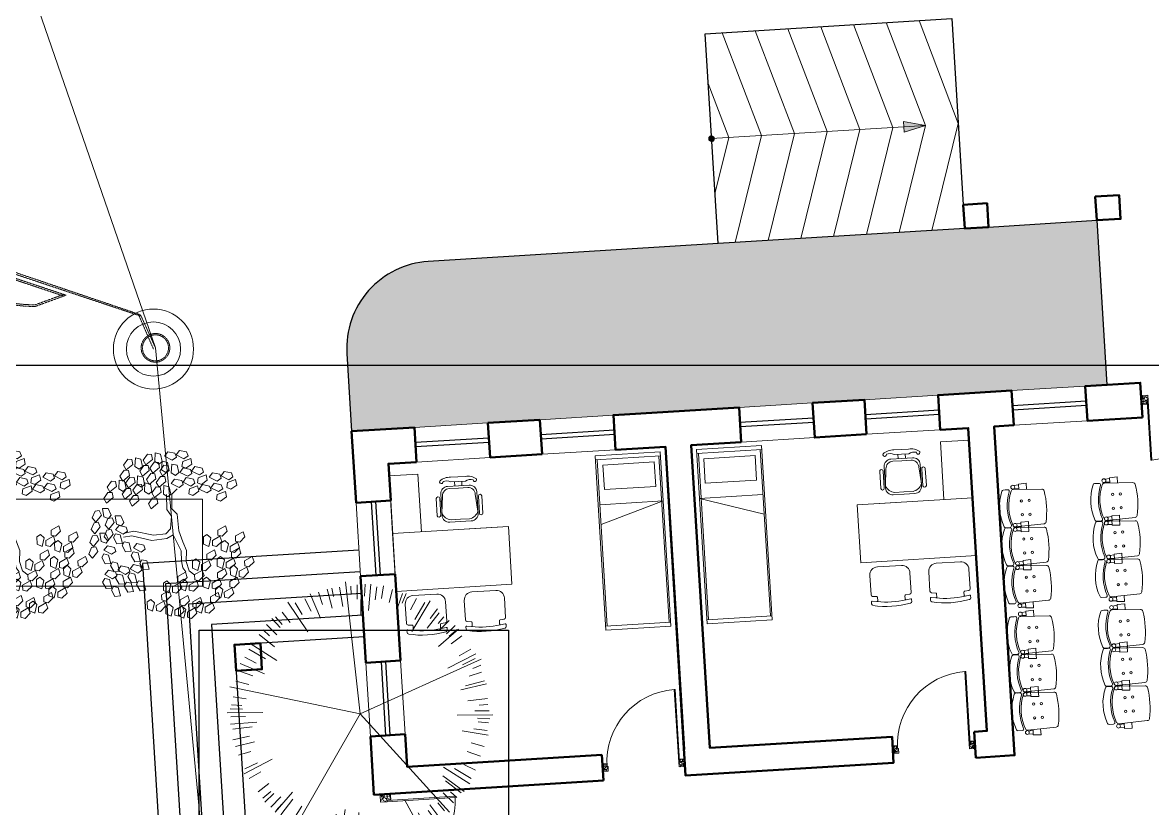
# Model space of a CAD drawing. Header units: millimetres. Extents: x 2402294 to 3337895, y 3394997 to 3969149.
# Drawn here: x 2491261 to 2504264, y 3461791 to 3470836 of the extents above; entities that cross this region are included whole.
import ezdxf

# ---------------------------------------------------------------- set-up
doc = ezdxf.new("R2010")
doc.units = ezdxf.units.MM
doc.header["$MEASUREMENT"] = 0
doc.linetypes.add('DASHED', pattern=[0.75, 0.5, -0.25])
doc.linetypes.add('HIDDEN', pattern=[0.375, 0.25, -0.125])
for name, color, linetype in [('2', 2, 'HIDDEN'), ('EP', 20, 'Continuous'), ('ups wire', 3, 'Continuous'), ('WALL', 12, 'Continuous')]:
    doc.layers.add(name, color=color, linetype=linetype)
for name, color, linetype, lineweight in [('Column-0.5', 14, 'Continuous', 50), ('Dimension-137.5', 86, 'Continuous', 13), ('door', 41, 'Continuous', 5), ('Door Opening-0.09', 253, 'Continuous', 9), ('electrical poles', 10, 'Continuous', 5), ('Furniture Hospital-0.09', 44, 'Continuous', 9), ('greenery', 82, 'Continuous', 5), ('hatch-1', 53, 'Continuous', 15), ('hidden lines', 205, 'DASHED', 5), ('landscape', 155, 'Continuous', 20), ('planters', 107, 'Continuous', 20), ('stairs', 6, 'Continuous', 25), ('trees', 104, 'Continuous', 9), ('WALL 0.2', 7, 'Continuous', 20), ('wall 0.4', 7, 'Continuous', 40), ('Wall-0.5', 7, 'Continuous', 50), ('WINDOW', 152, 'Continuous', 30)]:
    doc.layers.add(name, color=color, linetype=linetype, lineweight=lineweight)
doc.styles.add('arial.', font='arial.ttf')
doc.styles.get("Standard").update_dxf_attribs({"font": 'arial.ttf'})
doc.dimstyles.get("Standard").update_dxf_attribs({"dimtxt": 500, "dimasz": 100, "dimexe": 100, "dimexo": 200, "dimgap": 0.09, "dimtad": 0, "dimtoh": 1, "dimdec": 0, "dimzin": 0, "dimdsep": 46, "dimtxsty": 'Standard', "dimblk": 'DOT', "dimcen": 0, "dimclrd": 256, "dimclre": 256, "dimclrt": 256, "dimadec": 0, "dimazin": 0, "dimtfac": 1, "dimtdec": 0, "dimtofl": 0, "dimtmove": 0, "dimatfit": 3, "dimfxl": 1, "dimtolj": 1, "dimtzin": 0, "dimlwd": -1, "dimlwe": -1, "dimarcsym": 1})
pattern_1 = [(90, (342674.07, 10217.67), (-141.421356, 141.421356), [37.5, -245.342713]), (45, (342674.07, 10217.67), (-141.421356, 141.421356), [37.5, -162.5]), (135, (342674.07, 10217.67), (-141.421356, -141.421356), [37.5, -162.5])]

# ---------------------------------------------------------------- blocks, each defined once
blk = doc.blocks.new('PLANT-48-flat-7-flat-1-flat-1-flat-1')
at = {"layer": 'greenery', "ltscale": 5}
for p, q in [((-200, 1439), (-163, 1215)), ((36, -19), (-133, 1501)), ((-71, 1452), (-65, 1353)), ((1, 1467), (3, 1301)), ((46, 1119), (49, 1481)), ((93, 1475), (88, 1334)), ((134, 1169), (159, 1473)), ((229, 1443), (209, 1292)), ((306, 1454), (284, 1307)), ((-599, 1306), (-528, 1161)), ((-421, 1080), (-540, 1361)), ((-443, 1380), (-398, 1239)), ((-343, 1414), (-286, 1196)), ((-290, 1428), (-269, 1331)), ((411, 1410), (371, 1261)), ((524, 1367), (471, 1214)), ((567, 1364), (522, 1254)), ((686, 1309), (618, 1178)), ((-565, 924), (-794, 1266)), ((-709, 1257), (-632, 1123)), ((630, 928), (841, 1281)), ((781, 1262), (667, 1068)), ((926, 1191), (843, 1077)), ((-980, 1078), (-884, 975)), ((-936, 1099), (-859, 1008)), ((-861, 1152), (-768, 1030)), ((947, 1143), (807, 965)), ((1000, 1097), (934, 1022)), ((1062, 1056), (946, 938)), ((-1080, 946), (-1005, 880)), ((-1039, 1007), (-921, 891)), ((939, 756), (1169, 955)), ((1132, 997), (1030, 901)), ((1154, 953), (1062, 876)), ((-923, 594), (-1228, 789)), ((-1126, 892), (-948, 753)), ((1206, 878), (1085, 785)), ((-1245, 726), (-1051, 613)), ((1046, 505), (1367, 672)), ((1311, 726), (1177, 649)), ((-1064, 442), (-1345, 559)), ((-1292, 632), (-1161, 564)), ((36, -19), (1429, 611)), ((1361, 616), (1215, 545)), ((1427, 539), (1334, 504)), ((-1350, 470), (-1197, 417)), ((1435, 460), (1293, 415)), ((36, -19), (-1462, 291)), ((-1393, 356), (-1244, 317)), ((1196, 255), (1492, 325)), ((1468, 360), (1250, 303)), ((-1426, 175), (-1275, 155)), ((1502, 159), (1277, 131)), ((-1458, 38), (-1317, 34)), ((-1442, 85), (-1323, 75)), ((1521, 16), (1356, 14)), ((1506, 88), (1407, 82)), ((-1082, -4), (-1494, -7)), ((-1151, -114), (-1454, -140)), ((-1450, -53), (-1284, -52)), ((36, -19), (-722, -1347)), ((36, -19), (1065, -1150)), ((1154, -33), (1565, -30)), ((1529, -76), (1389, -71)), ((1513, -122), (1394, -112)), ((-1430, -196), (-1205, -168)), ((1210, -215), (1511, -264)), ((1498, -212), (1346, -192)), ((-1430, -320), (-1237, -276)), ((-1397, -397), (-1179, -340)), ((1464, -394), (1315, -354)), ((-1363, -497), (-1222, -453)), ((1421, -507), (1268, -454)), ((-975, -543), (-1296, -709)), ((-1289, -653), (-1144, -583)), ((995, -632), (1300, -827)), ((1316, -764), (1122, -650)), ((1364, -669), (1232, -601)), ((-1240, -764), (-1106, -686)), ((990, -732), (1234, -915)), ((-1135, -916), (-1013, -823)), ((1198, -930), (1019, -790)), ((-1082, -990), (-991, -913)), ((-1061, -1035), (-958, -938)), ((-990, -1093), (-874, -975)), ((-742, -922), (-941, -1153)), ((-875, -1181), (-736, -1002)), ((550, -1012), (747, -1373)), ((1110, -1045), (992, -929)), ((1151, -983), (1077, -917)), ((-929, -1134), (-863, -1060)), ((-754, -1272), (-634, -1082)), ((-137, -1121), (-192, -1529)), ((20, -1157), (15, -1518)), ((781, -1294), (703, -1160)), ((902, -1238), (821, -1134)), ((932, -1189), (840, -1068)), ((1007, -1137), (930, -1045)), ((-615, -1347), (-547, -1215)), ((-453, -1404), (-400, -1251)), ((-340, -1447), (-300, -1298)), ((-240, -1176), (-309, -1473)), ((213, -1485), (185, -1260)), ((414, -1451), (357, -1233)), ((514, -1418), (470, -1276)), ((670, -1344), (600, -1198)), ((-158, -1481), (-138, -1329)), ((-68, -1496), (-58, -1377)), ((-21, -1512), (-17, -1372)), ((70, -1504), (69, -1339)), ((142, -1489), (136, -1390)), ((314, -1481), (288, -1331)), ((587, -1417), (542, -1314))]:
    blk.add_line(p, q, dxfattribs=at)
blk = doc.blocks.new('z_98')
at = {"color": 3, "linetype": 'Continuous', "lineweight": 5}
for p, q in [((-283.2, 404.3), (-250.4, 431.2)), ((-279.9, 379.9), (-283.2, 404.3)), ((-221.2, 417), (-250.6, 376)), ((-250.4, 431.2), (-221.2, 417)), ((-219.5, 428.9), (-186.7, 455.8)), ((-216.1, 404.5), (-219.5, 428.9)), ((-186.9, 400.7), (-216.1, 404.5)), ((-157.5, 441.6), (-186.9, 400.7)), ((-186.7, 455.8), (-157.5, 441.6)), ((-158.3, 378.5), (-125.5, 405.4)), ((-125.5, 405.4), (-96.3, 391.1)), ((-286.6, 358.5), (-236.6, 364.9)), ((-277.1, 327.5), (-286.6, 358.5)), ((-250.6, 376), (-279.9, 379.9)), ((-236.6, 364.9), (-219.5, 340.9)), ((-219.5, 340.9), (-235.1, 321.8)), ((-222, 353.8), (-189.2, 380.7)), ((-218.7, 329.4), (-222, 353.8)), ((-189.4, 325.5), (-218.7, 329.4)), ((-160, 366.5), (-189.4, 325.5)), ((-189.2, 380.7), (-160, 366.5)), ((-158.5, 321.1), (-125.7, 348)), ((-154.9, 354), (-158.3, 378.5)), ((-125.7, 350.2), (-154.9, 354)), ((-96.5, 333.7), (-125.9, 292.8)), ((-96.3, 391.1), (-125.7, 350.2)), ((-125.7, 348), (-96.5, 333.7)), ((-94.8, 345.7), (-61.9, 372.6)), ((-91.4, 321.3), (-94.8, 345.7)), ((-32.7, 358.4), (-62.2, 317.4)), ((-61.9, 372.6), (-32.7, 358.4)), ((-417.4, 281.5), (-388.4, 296.2)), ((-415.9, 239.1), (-417.4, 281.5)), ((-388.4, 296.2), (-373.6, 248)), ((-339.7, 273.2), (-306.9, 300.1)), ((-336.4, 248.7), (-339.7, 273.2)), ((-277.7, 285.8), (-307.1, 244.9)), ((-306.9, 300.1), (-277.7, 285.8)), ((-235.1, 321.8), (-277.1, 327.5)), ((-276, 297.8), (-243.1, 324.7)), ((-272.6, 273.4), (-276, 297.8)), ((-243.4, 269.5), (-272.6, 273.4)), ((-214, 310.5), (-243.4, 269.5)), ((-243.1, 324.7), (-214, 310.5)), ((-225.4, 308.1), (-175.4, 314.5)), ((-215.9, 277), (-225.4, 308.1)), ((-173.9, 271.4), (-215.9, 277)), ((-175.4, 314.5), (-158.3, 290.5)), ((-158.3, 290.5), (-173.9, 271.4)), ((-161.9, 275.3), (-111.9, 281.7)), ((-152.4, 244.3), (-161.9, 275.3)), ((-155.2, 296.6), (-158.5, 321.1)), ((-125.9, 292.8), (-155.2, 296.6)), ((-111.9, 281.7), (-94.8, 257.7)), ((-62.2, 317.4), (-91.4, 321.3)), ((-436.3, 215.9), (-407.3, 230.5)), ((-434.8, 173.5), (-436.3, 215.9)), ((-394.4, 227), (-415.9, 239.1)), ((-407.3, 230.5), (-392.5, 182.3)), ((-373.6, 248), (-394.4, 227)), ((-343.1, 227.4), (-293.1, 233.8)), ((-333.6, 196.3), (-343.1, 227.4)), ((-307.1, 244.9), (-336.4, 248.7)), ((-293.1, 233.8), (-276, 209.8)), ((-276, 209.8), (-291.6, 190.7)), ((-184.3, 200), (-151.5, 226.9)), ((-181, 175.6), (-184.3, 200)), ((-110.3, 238.6), (-152.4, 244.3)), ((-122.3, 212.7), (-151.8, 171.7)), ((-151.5, 226.9), (-122.3, 212.7)), ((-120.6, 224.7), (-87.8, 251.6)), ((-117.3, 200.2), (-120.6, 224.7)), ((-88.1, 196.4), (-117.3, 200.2)), ((-94.8, 257.7), (-110.3, 238.6)), ((-58.6, 237.3), (-88.1, 196.4)), ((-87.8, 251.6), (-58.6, 237.3)), ((-455.1, 142.8), (-426.1, 157.5)), ((-453.5, 100.4), (-455.1, 142.8)), ((-413.3, 161.4), (-434.8, 173.5)), ((-426.1, 157.5), (-411.3, 109.2)), ((-392.5, 182.3), (-413.3, 161.4)), ((-400.4, 143.1), (-375.2, 186.8)), ((-369.9, 131.9), (-400.4, 143.1)), ((-375.2, 186.8), (-345.8, 185.9)), ((-370.4, 155.4), (-341.4, 170.1)), ((-368.8, 113), (-370.4, 155.4)), ((-340, 161.9), (-369.9, 131.9)), ((-345.8, 185.9), (-340, 161.9)), ((-341.4, 170.1), (-326.6, 121.9)), ((-291.6, 190.7), (-333.6, 196.3)), ((-318.5, 139.5), (-285.7, 166.4)), ((-315.2, 115.1), (-318.5, 139.5)), ((-256.5, 152.2), (-285.9, 111.3)), ((-285.7, 166.4), (-256.5, 152.2)), ((-254.8, 164.2), (-222, 191.1)), ((-251.5, 139.8), (-254.8, 164.2)), ((-222.2, 135.9), (-251.5, 139.8)), ((-192.8, 176.9), (-222.2, 135.9)), ((-222, 191.1), (-192.8, 176.9)), ((-187.8, 154.3), (-137.8, 160.7)), ((-178.3, 123.2), (-187.8, 154.3)), ((-151.8, 171.7), (-181, 175.6)), ((-137.8, 160.7), (-120.6, 136.7)), ((-120.6, 136.7), (-136.2, 117.6)), ((-474, 77.2), (-445, 91.8)), ((-472.4, 34.8), (-474, 77.2)), ((-432, 88.3), (-453.5, 100.4)), ((-445, 91.8), (-430.2, 43.6)), ((-411.3, 109.2), (-432, 88.3)), ((-389.3, 89.8), (-360.3, 104.4)), ((-387.7, 47.4), (-389.3, 89.8)), ((-347.3, 100.9), (-368.8, 113)), ((-360.3, 104.4), (-345.5, 56.2)), ((-326.6, 121.9), (-347.3, 100.9)), ((-321.9, 93.8), (-271.9, 100.2)), ((-312.4, 62.7), (-321.9, 93.8)), ((-285.9, 111.3), (-315.2, 115.1)), ((-271.9, 100.2), (-254.8, 76.2)), ((-254.8, 76.2), (-270.4, 57.1)), ((-136.2, 117.6), (-178.3, 123.2)), ((-450.9, 22.6), (-472.4, 34.8)), ((-430.2, 43.6), (-450.9, 22.6)), ((-438, 4.4), (-412.9, 48.1)), ((-407.6, -6.8), (-438, 4.4)), ((-412.9, 48.1), (-383.4, 47.2)), ((-377.6, 23.2), (-407.6, -6.8)), ((-366.3, 35.3), (-387.7, 47.4)), ((-383.4, 47.2), (-377.6, 23.2)), ((-345.5, 56.2), (-366.3, 35.3)), ((-353.3, 17), (-328.2, 60.7)), ((-322.9, 5.8), (-353.3, 17)), ((-328.2, 60.7), (-298.7, 59.8)), ((-292.9, 35.8), (-322.9, 5.8)), ((-270.4, 57.1), (-312.4, 62.7)), ((-298.7, 59.8), (-292.9, 35.8)), ((-452.7, -52.7), (-427.5, -32.3)), ((-442.3, -93.9), (-452.7, -52.7)), ((-427.5, -32.3), (-402.9, -76.3)), ((-457.4, -120.9), (-432.1, -100.5)), ((-446.9, -162), (-457.4, -120.9)), ((-418.7, -101.2), (-442.3, -93.9)), ((-432.1, -100.5), (-407.5, -144.5)), ((-402.9, -76.3), (-418.7, -101.2)), ((-391.5, -136.4), (-362.5, -131.1)), ((-362.5, -131.1), (-351.8, -153.3)), ((-361, -113.2), (-335.7, -92.8)), ((-350.5, -154.3), (-361, -113.2)), ((-335.7, -92.8), (-311.1, -136.8)), ((-306.9, -90.5), (-281.6, -70.1)), ((-296.4, -131.6), (-306.9, -90.5)), ((-281.6, -70.1), (-257, -114.1)), ((-257, -114.1), (-272.8, -139)), ((-423.3, -169.3), (-446.9, -162)), ((-407.5, -144.5), (-423.3, -169.3)), ((-410.4, -206.6), (-385.2, -186.1)), ((-406.8, -184.5), (-391.5, -136.4)), ((-374.7, -189), (-406.8, -184.5)), ((-385.2, -186.1), (-360.5, -230.1)), ((-351.8, -153.3), (-374.7, -189)), ((-365.6, -181.4), (-340.4, -160.9)), ((-355.1, -222.5), (-365.6, -181.4)), ((-326.9, -161.6), (-350.5, -154.3)), ((-340.4, -160.9), (-315.7, -204.9)), ((-311.1, -136.8), (-326.9, -161.6)), ((-315.1, -245), (-299.7, -196.9)), ((-311.5, -158.7), (-286.2, -138.3)), ((-301, -199.8), (-311.5, -158.7)), ((-299.7, -196.9), (-270.7, -191.5)), ((-272.8, -139), (-296.4, -131.6)), ((-286.2, -138.3), (-261.6, -182.3)), ((-261.6, -182.3), (-277.4, -207.1)), ((-270.7, -191.5), (-260, -213.8)), ((-261, -222.3), (-245.6, -174.2)), ((-415, -274.7), (-389.8, -254.3)), ((-399.9, -247.7), (-410.4, -206.6)), ((-376.4, -255), (-399.9, -247.7)), ((-389.8, -254.3), (-365.1, -298.3)), ((-360.5, -230.1), (-376.4, -255)), ((-331.6, -229.8), (-355.1, -222.5)), ((-315.7, -204.9), (-331.6, -229.8)), ((-282.9, -249.5), (-315.1, -245)), ((-313.9, -274.6), (-288.7, -254.2)), ((-277.4, -207.1), (-301, -199.8)), ((-288.7, -254.2), (-264, -298.2)), ((-260, -213.8), (-282.9, -249.5)), ((-228.8, -226.8), (-261, -222.3)), ((-259.8, -244.4), (-234.6, -223.9)), ((-249.3, -285.5), (-259.8, -244.4)), ((-404.5, -315.8), (-415, -274.7)), ((-381, -323.2), (-404.5, -315.8)), ((-365.1, -298.3), (-381, -323.2)), ((-364.5, -338.3), (-349.2, -290.3)), ((-349.2, -290.3), (-320.2, -284.9)), ((-309.4, -307.1), (-332.3, -342.8)), ((-320.2, -284.9), (-309.4, -307.1)), ((-318.6, -342.8), (-293.3, -322.3)), ((-303.5, -315.7), (-313.9, -274.6)), ((-279.9, -323), (-303.5, -315.7)), ((-293.3, -322.3), (-268.7, -366.3)), ((-264, -298.2), (-279.9, -323)), ((-264.4, -312.5), (-239.2, -292.1)), ((-253.9, -353.6), (-264.4, -312.5)), ((-332.3, -342.8), (-364.5, -338.3)), ((-308.1, -383.9), (-318.6, -342.8)), ((-284.5, -391.2), (-308.1, -383.9)), ((-268.7, -366.3), (-284.5, -391.2)), ((-268, -406.4), (-252.7, -358.3)), ((-230.4, -360.9), (-253.9, -353.6)), ((-235.9, -410.9), (-268, -406.4))]:
    blk.add_line(p, q, dxfattribs=at)
at = {"color": 2, "linetype": 'Continuous', "lineweight": 5}
for p, q in [((-0.5, 417), (15.7, 456.2)), ((13.9, 397), (-0.5, 417)), ((41.5, 407.4), (13.9, 397)), ((15.7, 456.2), (48.2, 457.4)), ((48.2, 457.4), (41.5, 407.4)), ((55.8, 418.1), (67.1, 445.4)), ((87.8, 379.2), (55.8, 418.1)), ((67.1, 445.4), (91.5, 442.3)), ((109.1, 403.7), (87.8, 379.2)), ((91.5, 442.3), (109.1, 403.7)), ((110.1, 404.5), (126.3, 443.6)), ((124.5, 384.5), (110.1, 404.5)), ((152.1, 394.9), (124.5, 384.5)), ((126.3, 443.6), (158.8, 444.9)), ((158.8, 444.9), (152.1, 394.9)), ((166.4, 405.6), (177.7, 432.8)), ((198.5, 366.6), (166.4, 405.6)), ((177.7, 432.8), (202.2, 429.8)), ((183, 389.3), (199.3, 428.5)), ((199.3, 428.5), (231.7, 429.7)), ((202.2, 429.8), (219.7, 391.2)), ((231.7, 429.7), (225.1, 379.7)), ((239.4, 390.4), (250.6, 417.7)), ((250.6, 417.7), (275.1, 414.6)), ((275.1, 414.6), (292.6, 376)), ((63.3, 350.2), (74.5, 377.5)), ((95.3, 311.2), (63.3, 350.2)), ((74.5, 377.5), (99, 374.4)), ((116.5, 335.8), (95.3, 311.2)), ((99, 374.4), (116.5, 335.8)), ((173.9, 337.7), (185.1, 364.9)), ((205.9, 298.7), (173.9, 337.7)), ((197.5, 369.3), (183, 389.3)), ((185.1, 364.9), (209.6, 361.9)), ((225.1, 379.7), (197.5, 369.3)), ((219.7, 391.2), (198.5, 366.6)), ((209.6, 361.9), (227.1, 323.2)), ((271.4, 351.4), (239.4, 390.4)), ((246.8, 322.5), (258, 349.8)), ((258, 349.8), (282.5, 346.7)), ((268.4, 325.2), (284.7, 364.4)), ((292.6, 376), (271.4, 351.4)), ((282.5, 346.7), (300.1, 308.1)), ((284.7, 364.4), (317.1, 365.6)), ((317.1, 365.6), (310.4, 315.6)), ((324.7, 326.3), (336, 353.6)), ((336, 353.6), (360.5, 350.5)), ((360.5, 350.5), (378, 311.9)), ((48.9, 283.4), (65.2, 322.6)), ((63.3, 263.4), (48.9, 283.4)), ((90.9, 273.8), (63.3, 263.4)), ((65.2, 322.6), (97.6, 323.8)), ((97.6, 323.8), (90.9, 273.8)), ((105.3, 284.5), (116.5, 311.8)), ((137.3, 245.5), (105.3, 284.5)), ((116.5, 311.8), (141, 308.7)), ((136, 238), (152.2, 277.2)), ((158.5, 270.1), (137.3, 245.5)), ((141, 308.7), (158.5, 270.1)), ((152.2, 277.2), (184.7, 278.4)), ((184.7, 278.4), (178, 228.4)), ((192.3, 239.2), (203.6, 266.4)), ((203.6, 266.4), (228, 263.4)), ((227.1, 323.2), (205.9, 298.7)), ((228, 263.4), (245.6, 224.7)), ((278.8, 283.5), (246.8, 322.5)), ((282.8, 305.2), (268.4, 325.2)), ((300.1, 308.1), (278.8, 283.5)), ((310.4, 315.6), (282.8, 305.2)), ((356.8, 287.4), (324.7, 326.3)), ((332.2, 258.4), (343.4, 285.7)), ((343.4, 285.7), (367.9, 282.6)), ((378, 311.9), (356.8, 287.4)), ((367.9, 282.6), (385.4, 244)), ((112.7, 216.6), (123.9, 243.9)), ((144.7, 177.6), (112.7, 216.6)), ((123.9, 243.9), (148.4, 240.8)), ((150.4, 218.1), (136, 238)), ((165.9, 202.2), (144.7, 177.6)), ((148.4, 240.8), (165.9, 202.2)), ((178, 228.4), (150.4, 218.1)), ((224.3, 200.2), (192.3, 239.2)), ((199.8, 171.2), (211, 198.5)), ((211, 198.5), (235.5, 195.4)), ((245.6, 224.7), (224.3, 200.2)), ((256, 180), (272.2, 219.2)), ((272.2, 219.2), (304.7, 220.4)), ((304.7, 220.4), (298, 170.5)), ((312.3, 181.2), (323.6, 208.4)), ((323.6, 208.4), (348, 205.4)), ((364.2, 219.4), (332.2, 258.4)), ((341.1, 202.6), (357.4, 241.8)), ((355.6, 182.6), (341.1, 202.6)), ((348, 205.4), (365.6, 166.7)), ((357.4, 241.8), (389.9, 243)), ((385.4, 244), (364.2, 219.4)), ((389.9, 243), (383.2, 193)), ((397.5, 203.7), (408.7, 231)), ((429.5, 164.8), (397.5, 203.7)), ((408.7, 231), (433.2, 227.9)), ((433.2, 227.9), (450.8, 189.3)), ((101.2, 126), (122.4, 158.8)), ((122.4, 158.8), (145.9, 174)), ((127.1, 118.5), (162.4, 161.3)), ((159.5, 101.9), (175.8, 141)), ((162.4, 161.3), (202.4, 174)), ((175.8, 141), (208.2, 142.3)), ((231.8, 132.3), (199.8, 171.2)), ((253, 156.8), (231.8, 132.3)), ((235.5, 195.4), (253, 156.8)), ((270.4, 160.1), (256, 180)), ((298, 170.5), (270.4, 160.1)), ((344.3, 142.2), (312.3, 181.2)), ((319.8, 113.2), (331, 140.5)), ((331, 140.5), (355.5, 137.4)), ((365.6, 166.7), (344.3, 142.2)), ((355.5, 137.4), (373, 98.8)), ((383.2, 193), (355.6, 182.6)), ((404.9, 135.8), (416.2, 163.1)), ((436.9, 96.8), (404.9, 135.8)), ((416.2, 163.1), (440.7, 160)), ((450.8, 189.3), (429.5, 164.8)), ((440.7, 160), (458.2, 121.4)), ((215.9, 103), (227.1, 130.3)), ((227.1, 130.3), (251.6, 127.2)), ((394.6, 98.2), (427.1, 99.4)), ((458.2, 121.4), (436.9, 96.8))]:
    blk.add_line(p, q, dxfattribs=at)
at = {"color": 92, "linetype": 'Continuous', "lineweight": 5}
for p, q in [((208.2, 142.3), (201.6, 92.3)), ((174, 81.9), (159.5, 101.9)), ((201.6, 92.3), (174, 81.9)), ((247.9, 64), (215.9, 103)), ((269.1, 88.6), (247.9, 64)), ((251.6, 127.2), (269.1, 88.6)), ((288.9, 38.8), (305.2, 78)), ((305.2, 78), (337.6, 79.2)), ((351.8, 74.3), (319.8, 113.2)), ((337.6, 79.2), (331, 29.3)), ((345.3, 40), (356.5, 67.2)), ((373, 98.8), (351.8, 74.3)), ((356.5, 67.2), (381, 64.2)), ((378.4, 59), (394.6, 98.2)), ((427.1, 99.4), (420.4, 49.4)), ((434.7, 60.1), (446, 87.4)), ((446, 87.4), (470.4, 84.3)), ((470.4, 84.3), (488, 45.7)), ((223.3, 35.1), (234.5, 62.3)), ((255.3, -3.9), (223.3, 35.1)), ((234.5, 62.3), (259, 59.3)), ((276.6, 20.6), (255.3, -3.9)), ((259, 59.3), (276.6, 20.6)), ((303.4, 18.9), (288.9, 38.8)), ((331, 29.3), (303.4, 18.9)), ((377.3, 1), (345.3, 40)), ((398.5, 25.5), (377.3, 1)), ((392.8, 39), (378.4, 59)), ((381, 64.2), (398.5, 25.5)), ((420.4, 49.4), (392.8, 39)), ((466.7, 21.1), (434.7, 60.1)), ((442.2, -7.8), (453.4, 19.5)), ((453.4, 19.5), (477.9, 16.4)), ((488, 45.7), (466.7, 21.1)), ((477.9, 16.4), (495.4, -22.2)), ((168.9, -52), (185.2, -12.8)), ((183.4, -71.9), (168.9, -52)), ((211, -61.5), (183.4, -71.9)), ((185.2, -12.8), (217.6, -11.5)), ((217.6, -11.5), (211, -61.5)), ((225.3, -50.8), (236.5, -23.6)), ((257.3, -89.8), (225.3, -50.8)), ((236.5, -23.6), (261, -26.6)), ((278.5, -65.3), (257.3, -89.8)), ((261, -26.6), (278.5, -65.3)), ((277.1, -57), (293.4, -17.8)), ((291.6, -77), (277.1, -57)), ((293.4, -17.8), (325.9, -16.6)), ((325.9, -16.6), (319.2, -66.6)), ((333.5, -55.9), (344.7, -28.6)), ((365.5, -94.8), (333.5, -55.9)), ((344.7, -28.6), (369.2, -31.7)), ((352.7, -28), (364, -0.7)), ((384.7, -66.9), (352.7, -28)), ((364, -0.7), (388.4, -3.8)), ((369.2, -31.7), (386.8, -70.3)), ((406, -42.4), (384.7, -66.9)), ((388.4, -3.8), (406, -42.4)), ((474.2, -46.8), (442.2, -7.8)), ((495.4, -22.2), (474.2, -46.8)), ((-198.6, -115.8), (-173.4, -95.3)), ((-188.1, -156.9), (-198.6, -115.8)), ((-173.4, -95.3), (-148.7, -139.3)), ((232.7, -118.7), (243.9, -91.5)), ((264.7, -157.7), (232.7, -118.7)), ((243.9, -91.5), (268.4, -94.5)), ((268.4, -94.5), (286, -133.2)), ((319.2, -66.6), (291.6, -77)), ((340.9, -123.8), (352.2, -96.5)), ((372.9, -162.8), (340.9, -123.8)), ((352.2, -96.5), (376.6, -99.6)), ((386.8, -70.3), (365.5, -94.8)), ((376.6, -99.6), (394.2, -138.2)), ((-245.6, -174.2), (-216.6, -168.9)), ((-205.9, -191.1), (-228.8, -226.8)), ((-216.6, -168.9), (-205.9, -191.1)), ((-203.2, -183.9), (-178, -163.5)), ((-192.8, -225), (-203.2, -183.9)), ((-164.6, -164.2), (-188.1, -156.9)), ((-178, -163.5), (-153.3, -207.5)), ((-148.7, -139.3), (-164.6, -164.2)), ((-137.4, -199.5), (-108.4, -194.1)), ((-108.4, -194.1), (-97.7, -216.3)), ((286, -133.2), (264.7, -157.7)), ((394.2, -138.2), (372.9, -162.8)), ((-234.6, -223.9), (-209.9, -267.9)), ((-200.9, -249.4), (-175.7, -228.9)), ((-190.5, -290.5), (-200.9, -249.4)), ((-169.2, -232.4), (-192.8, -225)), ((-175.7, -228.9), (-151.1, -272.9)), ((-153.3, -207.5), (-169.2, -232.4)), ((-152.7, -247.5), (-137.4, -199.5)), ((-120.6, -252), (-152.7, -247.5)), ((-97.7, -216.3), (-120.6, -252)), ((-6.9, -283.5), (-0.1, -254.8)), ((-0.1, -254.8), (24.6, -254)), ((24.6, -254), (48, -289.4)), ((-225.8, -292.8), (-249.3, -285.5)), ((-239.2, -292.1), (-214.5, -336.1)), ((-209.9, -267.9), (-225.8, -292.8)), ((-213.9, -376.1), (-198.6, -328)), ((-205.6, -317.6), (-180.3, -297.1)), ((-195.1, -358.7), (-205.6, -317.6)), ((-198.6, -328), (-169.6, -322.7)), ((-166.9, -297.8), (-190.5, -290.5)), ((-180.3, -297.1), (-155.7, -341.1)), ((-169.6, -322.7), (-158.9, -344.9)), ((-151.1, -272.9), (-166.9, -297.8)), ((-139.7, -333.1), (-110.7, -327.7)), ((-116.7, -274.4), (-66.5, -269.6)), ((-108.2, -305.7), (-116.7, -274.4)), ((-110.7, -327.7), (-100, -349.9)), ((-66.4, -312.7), (-108.2, -305.7)), ((-66.5, -269.6), (-50.2, -294.1)), ((-50.2, -294.1), (-66.4, -312.7)), ((-56.2, -306.1), (-6, -301.4)), ((-47.7, -337.5), (-56.2, -306.1)), ((30.9, -317), (-6.9, -283.5)), ((-6, -301.4), (10.3, -325.9)), ((10.3, -325.9), (-5.9, -344.5)), ((48, -289.4), (30.9, -317)), ((45.7, -302.1), (95.9, -297.3)), ((54.2, -333.4), (45.7, -302.1)), ((95.9, -297.3), (112.2, -321.9)), ((112.2, -321.9), (96, -340.4)), ((155.5, -311.2), (162.3, -282.5)), ((193.2, -344.7), (155.5, -311.2)), ((162.3, -282.5), (186.9, -281.7)), ((186.9, -281.7), (210.3, -317.1)), ((210.3, -317.1), (193.2, -344.7)), ((-252.7, -358.3), (-223.7, -352.9)), ((-213, -375.1), (-235.9, -410.9)), ((-214.5, -336.1), (-230.4, -360.9)), ((-223.7, -352.9), (-213, -375.1)), ((-181.8, -380.6), (-213.9, -376.1)), ((-171.5, -366), (-195.1, -358.7)), ((-158.9, -344.9), (-181.8, -380.6)), ((-155.7, -341.1), (-171.5, -366)), ((-155.1, -381.1), (-139.7, -333.1)), ((-122.9, -385.6), (-155.1, -381.1)), ((-100, -349.9), (-122.9, -385.6)), ((-101, -417.1), (-94.2, -388.4)), ((-94.2, -388.4), (-69.6, -387.6)), ((-93.1, -352.5), (-42.9, -347.7)), ((-84.7, -383.8), (-93.1, -352.5)), ((-42.8, -390.9), (-84.7, -383.8)), ((-69.6, -387.6), (-46.2, -423)), ((-5.9, -344.5), (-47.7, -337.5)), ((-42.9, -347.7), (-26.6, -372.3)), ((-26.6, -372.3), (-42.8, -390.9)), ((-32.7, -384.3), (17.5, -379.5)), ((-24.2, -415.6), (-32.7, -384.3)), ((16.7, -361.6), (23.5, -332.9)), ((54.4, -395.1), (16.7, -361.6)), ((17.5, -379.5), (33.9, -404)), ((23.5, -332.9), (48.1, -332.1)), ((48.1, -332.1), (71.5, -367.5)), ((96, -340.4), (54.2, -333.4)), ((71.5, -367.5), (54.4, -395.1)), ((76.3, -387.8), (126.5, -383)), ((84.8, -419.1), (76.3, -387.8)), ((106.1, -333.9), (156.4, -329.1)), ((114.6, -365.2), (106.1, -333.9)), ((156.5, -372.2), (114.6, -365.2)), ((126.5, -383), (142.8, -407.6)), ((156.4, -329.1), (172.7, -353.6)), ((172.7, -353.6), (156.5, -372.2)), ((186.1, -396.9), (192.9, -368.2)), ((192.9, -368.2), (217.5, -367.4)), ((217.5, -367.4), (240.9, -402.8)), ((-210.8, -408), (-160.6, -403.2)), ((-202.3, -439.3), (-210.8, -408)), ((-160.5, -446.3), (-202.3, -439.3)), ((-160.6, -403.2), (-144.3, -427.8)), ((-144.3, -427.8), (-160.5, -446.3)), ((-150.3, -439.8), (-100.1, -435)), ((-141.9, -471.1), (-150.3, -439.8)), ((-63.3, -450.6), (-101, -417.1)), ((-100.1, -435), (-83.8, -459.5)), ((-83.8, -459.5), (-100, -478.1)), ((-46.2, -423), (-63.3, -450.6)), ((17.7, -422.6), (-24.2, -415.6)), ((33.9, -404), (17.7, -422.6)), ((126.6, -426.2), (84.8, -419.1)), ((142.8, -407.6), (126.6, -426.2)), ((136.8, -419.6), (187, -414.8)), ((145.3, -450.9), (136.8, -419.6)), ((187.1, -457.9), (145.3, -450.9)), ((223.8, -430.4), (186.1, -396.9)), ((187, -414.8), (203.3, -439.3)), ((203.3, -439.3), (187.1, -457.9)), ((240.9, -402.8), (223.8, -430.4)), ((-100, -478.1), (-141.9, -471.1))]:
    blk.add_line(p, q, dxfattribs=at)
at = {"color": 33, "linetype": 'Continuous', "lineweight": 5}
for p, q in [((-221.2, 63), (-265.9, 93.3)), ((-221.2, 90.7), (-263.6, 116)), ((-103.5, 75.6), (-221.2, 90.7)), ((-25.9, 32.8), (-103.5, 75.6)), ((0, 0), (77.7, 70.6)), ((77.7, 70.6), (101.2, 126)), ((105.9, 58), (127.1, 118.5)), ((-105.9, 42.8), (-221.2, 63)), ((-42.3, 10.1), (-105.9, 42.8)), ((-25.9, -27.8), (-42.3, 10.1)), ((0, 0), (-25.9, 32.8)), ((23.5, -32.8), (68.3, 17.6)), ((68.3, 17.6), (105.9, 58)), ((-25.9, -27.8), (-47, -98.4)), ((23.5, -32.8), (-21.2, -121.1)), ((-87.1, -123.6), (-120, -204.3)), ((-47, -98.4), (-87.1, -123.6)), ((-21.2, -121.1), (-61.2, -138.7)), ((-61.2, -138.7), (-91.8, -216.8)), ((-91.8, -216.8), (-73, -257.2))]:
    blk.add_line(p, q, dxfattribs=at)
blk = doc.blocks.new("4'D")
at = {"layer": 'door', "ltscale": 80}
for points in [[(2565.72, 150.96), (2563.62, 150.96), (2563.62, 150.56), (2563.22, 150.56), (2563.22, 148.02), (2563.62, 148.02), (2563.62, 147.63), (2565.32, 147.63), (2565.32, 148.89), (2565.72, 148.89)], [(2608.73, 150.96), (2610.82, 150.96), (2610.82, 150.56), (2611.22, 150.56), (2611.22, 148.02), (2610.82, 148.02), (2610.82, 147.63), (2609.13, 147.63), (2609.13, 148.89), (2608.73, 148.89)]]:
    blk.add_lwpolyline(points, close=True, dxfattribs=at)
at = {"layer": 'door'}
for points in [[(2565.72, 148.89), (2565.72, 126.99), (2565.32, 126.99), (2565.32, 148.89)], [(2608.73, 148.89), (2608.73, 126.99), (2609.13, 126.99), (2609.13, 148.89)]]:
    blk.add_lwpolyline(points, dxfattribs=at)
at = {"layer": 'Door Opening-0.09', "ltscale": 80}
for centre, start, end in [((2565.32, 148.89), 271.0457, 1.0457), ((2609.13, 148.89), 178.9543, 268.9543)]:
    blk.add_arc(centre, 21.9, start, end, dxfattribs=at)
at = {"layer": 'hidden lines'}
for centre, radius, start, end in [((2563.55, 151.38), 1.65, 258.6475, 345.2319), ((2563.91, 150.96), 2.27, 252.4671, 323.2418), ((2555.03, 147.88), 9, 358.3986, 17.3158), ((2561.09, 147.64), 3.87, 359.7899, 48.9675), ((2563.57, 147.81), 2.75, 38.4681, 88.9527), ((2610.87, 147.81), 2.75, 91.0473, 141.5319), ((2610.54, 150.96), 2.27, 216.7582, 287.5329), ((2610.9, 151.38), 1.65, 194.7681, 281.3525), ((2613.36, 147.64), 3.87, 131.0325, 180.2101), ((2619.42, 147.88), 9, 162.6842, 181.6014), ((2564.22, 150.34), 2.57, 256.4652, 295.1802), ((2610.22, 150.34), 2.57, 244.8198, 283.5348)]:
    blk.add_arc(centre, radius, start, end, dxfattribs=at)
blk = doc.blocks.new('d1')
at = {"layer": 'door'}
for p, q in [((2442.75, 10745.72), (2408.32, 10745.72)), ((2442.75, 10746.15), (2408.33, 10746.15)), ((2408.33, 10746.15), (2408.33, 10745.72))]:
    blk.add_line(p, q, dxfattribs=at)
at = {"layer": 'door', "ltscale": 80}
for points in [[(2445, 10779.7), (2445, 10781.99), (2444.56, 10781.99), (2444.56, 10782.43), (2441.8, 10782.43), (2441.8, 10781.99), (2441.36, 10781.99), (2441.36, 10780.14), (2442.75, 10780.14), (2442.75, 10779.7)], [(2445, 10746.15), (2445, 10743.87), (2444.56, 10743.87), (2444.56, 10743.43), (2441.8, 10743.43), (2441.8, 10743.87), (2441.36, 10743.87), (2441.36, 10745.72), (2442.75, 10745.72), (2442.75, 10746.15)]]:
    blk.add_lwpolyline(points, close=True, dxfattribs=at)
at = {"layer": 'Door Opening-0.09', "ltscale": 80}
blk.add_arc((2442.75, 10745.72), 34.42, 90, 179.274, dxfattribs=at)
at = {"layer": 'hidden lines'}
for centre, radius, start, end in [((2445.01, 10781.68), 2.48, 162.4671, 233.2418), ((2445.46, 10782.07), 1.81, 168.6475, 255.2319), ((2441.64, 10791.37), 9.82, 268.3986, 287.3158), ((2441.38, 10784.76), 4.22, 269.7899, 318.9675), ((2444.33, 10781.34), 2.81, 166.4652, 205.1802), ((2441.57, 10782.05), 3, 308.4681, 358.9527), ((2441.38, 10741.1), 4.22, 41.0325, 90.2101), ((2444.33, 10744.52), 2.81, 154.8198, 193.5348), ((2445.01, 10744.18), 2.48, 126.7582, 197.5329), ((2441.57, 10743.81), 3, 1.0473, 51.5319), ((2445.46, 10743.79), 1.81, 104.7681, 191.3525), ((2441.64, 10734.49), 9.82, 72.6842, 91.6014)]:
    blk.add_arc(centre, radius, start, end, dxfattribs=at)
blk = doc.blocks.new('BANCAS')
at = {"layer": 'Furniture Hospital-0.09'}
for p, q in [((-0.236, -0.247), (-0.314, -0.247)), ((-0.309, -0.347), (-0.314, -0.247)), ((0.314, -0.25), (0.236, -0.25)), ((0.309, -0.35), (0.314, -0.25)), ((-0.241, -0.347), (-0.309, -0.347)), ((-0.294, -0.405), (-0.3, -0.347)), ((-0.256, -0.405), (-0.25, -0.347)), ((0.309, -0.35), (0.241, -0.35)), ((0.256, -0.409), (0.25, -0.35)), ((0.294, -0.409), (0.3, -0.35))]:
    blk.add_line(p, q, dxfattribs=at)
blk.add_lwpolyline([(0.227, -0.048, 0.346546), (0.203, -0.019, 0.095695), (-0.203, -0.019, 0.346546), (-0.227, -0.048), (-0.244, -0.417, 0.318973), (-0.225, -0.447, 0.193005), (0.225, -0.447, 0.318973), (0.244, -0.417)], format="xyb", close=True, dxfattribs=at)
blk.add_lwpolyline([(-0.245, -0.522), (-0.245, -0.489, -0.522832), (-0.218, -0.471, 0.18), (0.218, -0.471, -0.522832), (0.245, -0.489), (0.245, -0.547, -0.306573), (0.232, -0.565, -0.192782), (-0.232, -0.565, -0.306573), (-0.245, -0.547), (-0.245, -0.504)], format="xyb", dxfattribs=at)
for centre, radius in [((-0.09, -0.22), 0.015), ((0.09, -0.22), 0.015), ((-0.275, -0.422), 0.025), ((-0.09, -0.32), 0.015), ((0.09, -0.32), 0.015), ((0.275, -0.425), 0.025)]:
    blk.add_circle(centre, radius, dxfattribs=at)
blk = doc.blocks.new('A$C72AE6952')
at = {"ltscale": 20, "xscale": 800, "yscale": 800, "zscale": 800, "row_count": 1, "column_count": 3, "row_spacing": 0, "column_spacing": 440.0000000000001}
blk.add_blockref('BANCAS', (-440, 0), dxfattribs=at)
blk = doc.blocks.new('small bed')
at = {"layer": 'Furniture Hospital-0.09'}
for p, q in [((4385.24, -21.21), (4385.24, -48.21)), ((4457.58, -21.21), (4385.24, -21.21)), ((4386.91, -21.21), (4386.91, -48.21)), ((4455.92, -21.88), (4386.91, -21.88)), ((4413.73, -21.88), (4405.57, -48.21)), ((4405.57, -48.21), (4405.57, -21.88)), ((4455.92, -48.21), (4455.92, -21.21)), ((4457.58, -48.21), (4457.58, -21.21)), ((4457.58, -21.21), (4457.58, -48.21)), ((4389.24, -24.16), (4389.24, -45.46)), ((4399.43, -24.16), (4389.24, -24.16)), ((4399.38, -45.46), (4399.43, -24.16)), ((4399.38, -45.46), (4389.24, -45.46)), ((4385.24, -48.21), (4457.58, -48.21)), ((4386.91, -47.54), (4455.92, -47.54))]:
    blk.add_line(p, q, dxfattribs=at)
blk = doc.blocks.new('BCHAIR')
at = {"layer": 'Furniture Hospital-0.09'}
for p, q in [((-0.15, 0), (0.15, 0)), ((-0.25, -0.1), (-0.25, -0.342)), ((0.25, -0.1), (0.25, -0.342)), ((-0.179, -0.369), (-0.232, -0.362)), ((-0.17, -0.379), (-0.17, -0.419)), ((0.17, -0.379), (0.17, -0.419)), ((0.179, -0.369), (0.232, -0.362)), ((-0.25, -0.431), (-0.25, -0.454)), ((-0.239, -0.421), (-0.181, -0.429)), ((0.239, -0.421), (0.181, -0.429)), ((0.25, -0.431), (0.25, -0.454))]:
    blk.add_line(p, q, dxfattribs=at)
for centre, radius, start, end in [((-0.15, -0.1), 0.1, 90, 180), ((0.15, -0.1), 0.1, 360, 90), ((-0.23, -0.342), 0.02, 180, 262.875), ((-0.18, -0.419), 0.01, 262.875, 0), ((-0.18, -0.379), 0.01, 0, 82.875), ((0.18, -0.379), 0.01, 97.125, 180), ((0.18, -0.419), 0.01, 180, 277.125), ((0.23, -0.342), 0.02, 277.125, 360), ((-0.24, -0.431), 0.01, 82.875, 180), ((-0.23, -0.454), 0.02, 180, 257.4986), ((0, 0.583), 1.083, 257.4986, 282.5014), ((0, 0.594), 1.039, 259.9886, 280.0345), ((0.23, -0.454), 0.02, 282.5014, 0), ((0.24, -0.431), 0.01, 0, 97.125)]:
    blk.add_arc(centre, radius, start, end, dxfattribs=at)
blk = doc.blocks.new('desk 1')
at = {"layer": 'Furniture Hospital-0.09'}
for p, q in [((4505.24, 47.79), (4457.21, 47.79)), ((4457.21, 47.79), (4457.21, 23.79)), ((4505.24, 23.79), (4505.24, 47.79)), ((4457.21, 23.79), (4505.24, 23.79)), ((4473.47, 23.79), (4457.21, 23.79)), ((4493.25, -0.21), (4493.25, 23.79)), ((4505.24, 23.79), (4505.24, -0.21)), ((4467.4, 17.57), (4467.39, 10.49)), ((4468.84, 17.57), (4468.82, 10.49)), ((4484.89, 17.53), (4484.87, 10.45)), ((4486.33, 17.53), (4486.31, 10.45)), ((4475.34, 5.67), (4475.34, 3.92)), ((4478.33, 5.66), (4478.33, 3.91)), ((4505.24, -0.21), (4493.25, -0.21))]:
    blk.add_line(p, q, dxfattribs=at)
for points in [[(4476.87, 20.54), (4472.39, 20.55, 0.414214), (4469.4, 17.57), (4469.38, 8.61, 0.418376), (4472.36, 5.68), (4476.84, 5.67)], [(4476.87, 19.6), (4473.06, 19.61, 0.28028), (4469.4, 16.63), (4470.05, 9.58, 0.418376), (4473.03, 6.65), (4476.84, 6.64)], [(4476.87, 20.54), (4481.35, 20.53, -0.414214), (4484.33, 17.53), (4484.31, 8.58, -0.418376), (4481.32, 5.66), (4476.84, 5.67)], [(4476.87, 19.6), (4480.68, 19.59, -0.28028), (4484.33, 16.59), (4483.64, 9.55, -0.418376), (4480.65, 6.63), (4476.84, 6.64)], [(4469.24, 3.3, 0.207066), (4473.77, 1.99), (4476.83, 1.98)], [(4470.59, 3.57, 0.214578), (4473.77, 3.92), (4476.83, 3.92)], [(4483.07, 3.54, -0.214578), (4479.9, 3.91), (4476.83, 3.92)], [(4484.43, 3.27, -0.207066), (4479.88, 1.98), (4476.83, 1.98)]]:
    blk.add_lwpolyline(points, format="xyb", dxfattribs=at)
for centre, radius, start, end in [((4468.12, 17.57), 0.719, 359.8702, 179.8702), ((4485.61, 17.4), 0.73, 10.4483, 169.5122), ((4468.1, 10.49), 0.719, 179.8702, 359.8702), ((4485.59, 10.45), 0.719, 179.8702, 359.8702), ((4469.87, 3.67), 0.73, 352.3354, 210.0474), ((4483.8, 3.64), 0.73, 329.693, 187.4051)]:
    blk.add_arc(centre, radius, start, end, dxfattribs=at)
at = {"layer": 'Furniture Hospital-0.09', "color": 8, "linetype": 'Continuous', "yscale": 33.33473999999999, "zscale": 33.33473999999999, "rotation": 180}
for p, xscale in [((4468.99, 49.93), -33.33473999999999), ((4493.46, 49.93), 33.33473999999999)]:
    blk.add_blockref('BCHAIR', p, dxfattribs=dict(at, xscale=xscale))
blk = doc.blocks.new('_Dot')
at = {"color": 0, "linetype": 'ByBlock', "lineweight": -2}
blk.add_line((-0.5, 0), (-1, 0), dxfattribs=at)
at = {"color": 0, "linetype": 'ByBlock', "lineweight": -3, "const_width": 0.5}
blk.add_lwpolyline([(-0.25, 0, 1), (0.25, 0, 1)], format="xyb", close=True, dxfattribs=at)
blk = doc.blocks.new('DM')
at = {"ltscale": 400}
blk.add_solid([(-1, 0.25), (0, 0), (-1, -0.25)], dxfattribs=at)
at = {"layer": 'trees', "ltscale": 400}
for p, q in [((-1, 0.25), (-1, -0.25)), ((0, 0), (-1, 0.25)), ((-1, -0.25), (0, 0)), ((-1, 0), (0, 0))]:
    blk.add_line(p, q, dxfattribs=at)
blk = doc.blocks.new('streetlight')
at = {"layer": '2', "lineweight": 0}
for p, q in [((-2439, 1148), (-2462, 1084)), ((-2462, 1084), (-1029, 606)), ((-2386, 852), (-2462, 1084)), ((-2455, 1062), (-1057, 596)), ((-2447, 1125), (-165, 365)), ((-2368, 858), (-2440, 1077)), ((-172, 381), (-2439, 1148)), ((-1057, 616), (-1383, 496)), ((-1029, 606), (-1380, 478)), ((-23, -14), (-198, 390)), ((0, 0), (-172, 381))]:
    blk.add_line(p, q, dxfattribs=at)
for radius in [165, 150]:
    blk.add_circle((0, 0), radius, dxfattribs=at)
for radius, end in [(1482, 270.8306), (1463, 270.7082)]:
    blk.add_arc((-1401, 1959), radius, 228.3571, end, dxfattribs=at)
at = {"layer": 'electrical poles', "lineweight": 0, "ltscale": 3}
for radius in [461, 312]:
    blk.add_circle((-23, -14), radius, dxfattribs=at)
blk = doc.blocks.new('oldblk')
at = {"layer": 'Dimension-137.5', "ltscale": 5}
h = blk.add_hatch(dxfattribs=at)
h.set_pattern_fill('ACET-2D-ACET-2D-ACET-2D-ANSI31', color=256)
h.set_pattern_definition([(45, (357300.64935, -34505.46576), (-0.0883883476483, 0.0883883476483), [])])
edge = h.paths.add_edge_path()
edge.add_arc((2480539, 4302364), 31.9, 0, 360)
at = {"layer": 'greenery', "lineweight": 0}
h = blk.add_hatch(dxfattribs=at)
h.set_pattern_fill('GRASS', color=256, scale=200)
h.set_pattern_definition(pattern_1)
h.paths.add_polyline_path([(2494423, 4310077), (2494423, 4313918, 0.467658), (2493716, 4314508), (2493762, 4313765), (2493814, 4312919), (2493923, 4311150), (2491707, 4311014), (2490860, 4310962), (2490262, 4310925), (2490288, 4310501), (2490340, 4309655), (2490386, 4308907), (2489589, 4308858), (2488742, 4308806), (2488045, 4308763), (2487198, 4308711), (2486775, 4308685), (2486892, 4306792), (2488162, 4306870), (2488436, 4306887), (2489183, 4306933), (2491608, 4307083, 0.396311)])
h.paths.add_polyline_path([(2485851, 4294295), (2486907, 4294295), (2486907, 4294874), (2485851, 4294874)], flags=9)
h.paths.add_polyline_path([(2492158, 4294917), (2493673, 4294917), (2493673, 4295496), (2492158, 4295496)], flags=9)
h.paths.add_polyline_path([(2479507, 4293896), (2481022, 4293896), (2481022, 4294475), (2479507, 4294475)], flags=9)
h.paths.add_polyline_path([(2486446, 4290708), (2488372, 4290708), (2488372, 4291288), (2486446, 4291287)], flags=9)
h.paths.add_polyline_path([(2493815, 4292670), (2495035, 4292670), (2495035, 4293250), (2493815, 4293250)], flags=9)
h.paths.add_polyline_path([(2478176, 4291206), (2479783, 4291206), (2479783, 4291785), (2478176, 4291785)], flags=9)
h.paths.add_polyline_path([(2481818, 4291488), (2482911, 4291488), (2482911, 4292067), (2481818, 4292067)], flags=9)
h.paths.add_polyline_path([(2490098, 4292513), (2491338, 4292513), (2491338, 4293092), (2490098, 4293092)], flags=9)
h.paths.add_polyline_path([(2477806, 4296068), (2479046, 4296068), (2479046, 4296648), (2477806, 4296648)], flags=9)
h.paths.add_polyline_path([(2492890, 4297971), (2494130, 4297971), (2494130, 4298550), (2492890, 4298550)], flags=9)
h.paths.add_polyline_path([(2489878, 4297000), (2491118, 4297000), (2491118, 4297579), (2489878, 4297579)], flags=9)
h.paths.add_polyline_path([(2481253, 4296076), (2482493, 4296076), (2482493, 4296655), (2481253, 4296655)], flags=9)
h.paths.add_polyline_path([(2485949, 4296945), (2486820, 4296945), (2486820, 4297941), (2485949, 4297941)], flags=9)
h = blk.add_hatch(dxfattribs=at)
h.set_pattern_fill('GRASS', color=256, scale=200)
h.set_pattern_definition(pattern_1)
h.paths.add_polyline_path([(2490145, 4299843), (2490717, 4299878), (2491564, 4299930), (2492984, 4300017), (2493831, 4300070), (2494403, 4300105), (2495250, 4300157), (2495997, 4300203), (2495973, 4300599, 0.414214), (2494384, 4302004), (2491597, 4301832), (2491597, 4301832), (2488758, 4301657), (2488484, 4301640), (2487239, 4301564), (2487355, 4299671), (2487604, 4299686), (2488451, 4299738), (2489298, 4299790)])
h.paths.add_polyline_path([(2484972, 4301424), (2483727, 4301347), (2483453, 4301330), (2480614, 4301156), (2477278, 4300950, 0.414214), (2476342, 4299891), (2476397, 4298996), (2477119, 4299040), (2477966, 4299093), (2478563, 4299129), (2479410, 4299182), (2480855, 4299270), (2481702, 4299323), (2482299, 4299359), (2483146, 4299412), (2483993, 4299464), (2484840, 4299516), (2485089, 4299531)])
at = {"layer": 'Column-0.5', "ltscale": 5}
for points in [[(2483436, 4301604), (2483710, 4301621), (2483727, 4301347), (2483453, 4301330)], [(2484955, 4301698), (2485229, 4301715), (2485246, 4301441), (2484972, 4301424)], [(2475347, 4296556), (2475048, 4296538), (2475066, 4296239), (2475365, 4296257)]]:
    blk.add_lwpolyline(points, close=True, dxfattribs=at)
at = {"layer": 'Dimension-137.5', "ltscale": 5}
blk.add_circle((2480539, 4302364), 31.9, dxfattribs=at)
at = {"layer": 'hatch-1', "color": 4, "lineweight": 0, "ltscale": 5}
for points in [[(2482172, 4303677), (2482624, 4302492), (2482321, 4301261)], [(2482549, 4303700), (2483001, 4302515), (2482698, 4301284)], [(2482927, 4303723), (2483378, 4302538), (2483076, 4301307)], [(2480663, 4303584), (2481115, 4302399), (2480812, 4301168)], [(2481040, 4303607), (2481492, 4302422), (2481189, 4301191)], [(2481418, 4303630), (2481869, 4302445), (2481566, 4301214)], [(2481795, 4303653), (2482247, 4302469), (2481944, 4301238)], [(2480500, 4302998), (2480737, 4302376), (2480578, 4301729)]]:
    blk.add_lwpolyline(points, dxfattribs=at)
at = {"layer": 'landscape', "lineweight": 30, "ltscale": 5}
blk.add_lwpolyline([(2480614, 4301156), (2477278, 4300950, 0.414214), (2476342, 4299891), (2476397, 4298996)], format="xyb", dxfattribs=at)
at = {"layer": 'stairs', "ltscale": 5}
blk.add_lwpolyline([(2483304, 4303746), (2483436, 4301604), (2483453, 4301330), (2480614, 4301156), (2480465, 4303571)], close=True, dxfattribs=at)
for points in [[(2483727, 4301347), (2484972, 4301424), (2485089, 4299531)], [(2476481, 4297626), (2473990, 4297473), (2474431, 4290325), (2476921, 4290478)], [(2476496, 4297377), (2474255, 4297239), (2474664, 4290589), (2476906, 4290727)], [(2476512, 4297128), (2474519, 4297005), (2474898, 4290854), (2476891, 4290976)], [(2476527, 4296879), (2474784, 4296772), (2475132, 4291118), (2476875, 4291225)], [(2476542, 4296630), (2475048, 4296538), (2475366, 4291382), (2476860, 4291474)]]:
    blk.add_lwpolyline(points, dxfattribs=at)
at = {"layer": 'WALL'}
for points in [[(2478563, 4299129), (2477966, 4299093)], [(2480282, 4299235), (2479410, 4299182)], [(2477119, 4299040), (2476397, 4298996), (2476447, 4298174)], [(2480521, 4295350), (2480306, 4298837)], [(2476499, 4297327), (2476561, 4296331)], [(2480241, 4295033), (2480540, 4295051)]]:
    blk.add_lwpolyline(points, dxfattribs=at)
at = {"layer": 'WALL 0.2', "ltscale": 5}
for p, q in [((2484840, 4299516), (2483993, 4299464)), ((2483146, 4299412), (2482299, 4299359)), ((2481702, 4299323), (2480855, 4299270)), ((2479410, 4299182), (2478563, 4299129)), ((2477966, 4299093), (2477119, 4299040)), ((2483171, 4299013), (2482324, 4298961)), ((2484864, 4299117), (2484017, 4299065)), ((2481726, 4298924), (2480879, 4298872)), ((2479435, 4298783), (2478588, 4298731)), ((2477990, 4298694), (2477143, 4298642)), ((2476499, 4297327), (2476447, 4298174)), ((2476846, 4298199), (2476898, 4297352)), ((2476613, 4295484), (2476561, 4296331)), ((2476959, 4296356), (2477011, 4295509))]:
    blk.add_line(p, q, dxfattribs=at)
at = {"layer": 'Wall-0.5', "ltscale": 5}
for p, q in [((2478563, 4299129), (2478588, 4298731)), ((2477119, 4299040), (2477143, 4298642)), ((2477966, 4299093), (2477990, 4298694)), ((2476447, 4298174), (2476846, 4298199)), ((2476499, 4297327), (2476898, 4297352)), ((2476561, 4296331), (2476959, 4296356)), ((2476613, 4295484), (2477011, 4295509)), ((2483582, 4295238), (2483563, 4295537)), ((2479276, 4295273), (2479294, 4294974))]:
    blk.add_line(p, q, dxfattribs=at)
for points in [[(2485498, 4299156), (2484864, 4299117), (2484840, 4299516), (2485473, 4299555), (2485498, 4299156)], [(2483582, 4295238), (2484026, 4295266), (2483793, 4299051), (2484017, 4299065), (2483993, 4299464), (2483146, 4299412), (2483171, 4299013), (2483494, 4299033), (2483709, 4295546), (2483563, 4295537)], [(2480222, 4295332), (2480008, 4298818), (2479435, 4298783), (2479410, 4299182), (2480855, 4299270), (2480879, 4298872), (2480306, 4298837), (2480521, 4295350), (2482617, 4295479), (2482635, 4295180), (2480241, 4295033), (2480008, 4298818)], [(2482324, 4298961), (2481726, 4298924), (2481702, 4299323), (2482299, 4299359), (2482324, 4298961)], [(2477966, 4299093), (2478563, 4299129)], [(2476447, 4298174), (2476397, 4298996), (2477119, 4299040)], [(2477143, 4298642), (2476820, 4298622), (2476846, 4298199)], [(2478588, 4298731), (2477990, 4298694)], [(2476561, 4296331), (2476499, 4297327)], [(2476898, 4297352), (2476959, 4296356)], [(2476613, 4295484), (2476654, 4294812), (2479294, 4294974)], [(2476654, 4294812), (2476613, 4295484)], [(2477011, 4295509), (2477034, 4295135), (2479276, 4295273)]]:
    blk.add_lwpolyline(points, dxfattribs=at)
at = {"layer": 'WINDOW', "ltscale": 5}
for p, q in [((2484850, 4299342), (2484004, 4299289)), ((2484853, 4299292), (2484007, 4299240)), ((2481712, 4299148), (2480865, 4299096)), ((2483157, 4299237), (2482310, 4299185)), ((2483160, 4299187), (2482313, 4299135)), ((2479421, 4299007), (2478574, 4298955)), ((2481715, 4299098), (2480869, 4299046)), ((2477976, 4298918), (2477130, 4298866)), ((2477980, 4298868), (2477133, 4298816)), ((2479424, 4298957), (2478577, 4298905)), ((2476622, 4298185), (2476674, 4297338)), ((2476671, 4298188), (2476724, 4297341)), ((2476735, 4296342), (2476787, 4295495)), ((2476785, 4296345), (2476837, 4295498))]:
    blk.add_line(p, q, dxfattribs=at)
at = {"layer": 'Door Opening-0.09'}
for name, p, xscale, yscale, zscale, rotation in [("4'D", (2567219, 4299715), -31.25000000000548, 31.25000000000547, 31.25000000000547, 3.524069458322598), ('d1', (2740631, 4370732), -24.31291310736936, 24.31291310736936, 24.31291310736935, 93.52406945829534), ('d1', (2737287, 4370526), -24.31291310736936, 24.31291310736936, 24.31291310736935, 93.52406945829534), ("4'D", (2487887, 4201663), 35.86954450215104, 35.86954450215104, 35.86954450215104, 93.52406945830691)]:
    blk.add_blockref(name, p, dxfattribs=dict(at, xscale=xscale, yscale=yscale, zscale=zscale, rotation=rotation))
at = {"layer": 'Furniture Hospital-0.09'}
for name, p, xscale, yscale, zscale, rotation in [('desk 1', (2358597, 4291197), -27.77777777775349, 27.77777777775349, 27.77777777775349, 183.5240694584185), ('small bed', (2471124, 4420258), -27.77777777775346, 27.77777777775347, 27.77777777775348, 93.52406945827614), ('small bed', (2474215, 4420450), 27.77777777775347, 27.77777777775347, 27.77777777775347, 273.5240694581479), ('desk 1', (2601737, 4306170), 27.77777777775349, 27.77777777775349, 27.77777777775349, 183.5240694581938), ('A$C72AE6952', (2485473, 4297720), 1.107692350907673, 1.107692350907673, 1.107692306891935, 273.5240694583524), ('A$C72AE6952', (2484424, 4297646), 1.107692350907673, 1.107692350907673, 1.107692306891935, 273.5240694583524), ('A$C72AE6952', (2484511, 4296186), 1.107692350907673, 1.107692350907673, 1.107692306891935, 273.5240694583524), ('A$C72AE6952', (2485560, 4296260), 1.107692350907673, 1.107692350907673, 1.107692306891935, 273.5240694583524)]:
    blk.add_blockref(name, p, dxfattribs=dict(at, xscale=xscale, yscale=yscale, zscale=zscale, rotation=rotation))
at = {"layer": 'Dimension-137.5', "ltscale": 5}
blk.add_leader([(2483001, 4302515), (2480539, 4302364)], dimstyle='Standard', override={"dimtxt": 7, "dimasz": 250, "dimexe": 2, "dimexo": 0, "dimgap": 3, "dimtoh": 0, "dimzin": 3, "dimlunit": 4, "dimtxsty": 'arial.', "dimcen": 2, "dimdle": 6, "dimclrt": 7, "dimtix": 1, "dimtofl": 1, "dimtmove": 2, "dimatfit": 0, "dimldrblk": 'DM', "dimfxl": 1.25, "dimfxlon": 1, "dimarcsym": 2}, dxfattribs=at)

msp = doc.modelspace()

# ---------------------------------------------------------------- linework, layer by layer
at = {"layer": 'electrical poles', "ltscale": 5}
msp.add_lwpolyline([(2496786.7, 3452531.5), (2493767.3, 3456762.4), (2492790.5, 3467091.9), (2490647.9, 3473292.7)], dxfattribs=at)
at = {"layer": 'EP', "ltscale": 5}
msp.add_lwpolyline([(2478939.7, 3466894.6), (2518405.9, 3466894.6), (2518405.9, 3469656.9), (2520916.1, 3469740.2)], dxfattribs=at)
at = {"layer": 'landscape', "lineweight": 30, "ltscale": 5}
for p, q in [((2493293.7, 3448115.9), (2493293.7, 3463844)), ((2493293.7, 3463844), (2496855.2, 3463844)), ((2496855.2, 3463844), (2496855.2, 3446028.1))]:
    msp.add_line(p, q, dxfattribs=at)
at = {"layer": 'planters'}
msp.add_lwpolyline([(2485241.6, 3465350.3), (2493330.6, 3465350.3), (2493330.6, 3464350.3), (2485241.6, 3464350.3)], close=True, dxfattribs=at)

# ---------------------------------------------------------------- block references
at = {"ltscale": 5}
msp.add_blockref('PLANT-48-flat-7-flat-1-flat-1-flat-1', (2495109.2, 3462898.7), dxfattribs=at)
at = {"layer": 'trees', "lineweight": 15, "xscale": -1.98, "yscale": 1.98, "zscale": 1.98, "rotation": 158.9411440043195}
for p in [(2491075.8, 3464940.3), (2492993.5, 3464940.3)]:
    msp.add_blockref('z_98', p, dxfattribs=at)
at = {"layer": 'ups wire'}
msp.add_blockref('streetlight', (2492790.5, 3467091.9), dxfattribs=at)
at = {"layer": 'wall 0.4'}
msp.add_blockref('oldblk', (18651.6, -832864), dxfattribs=at)

doc.saveas('drawing.dxf')
